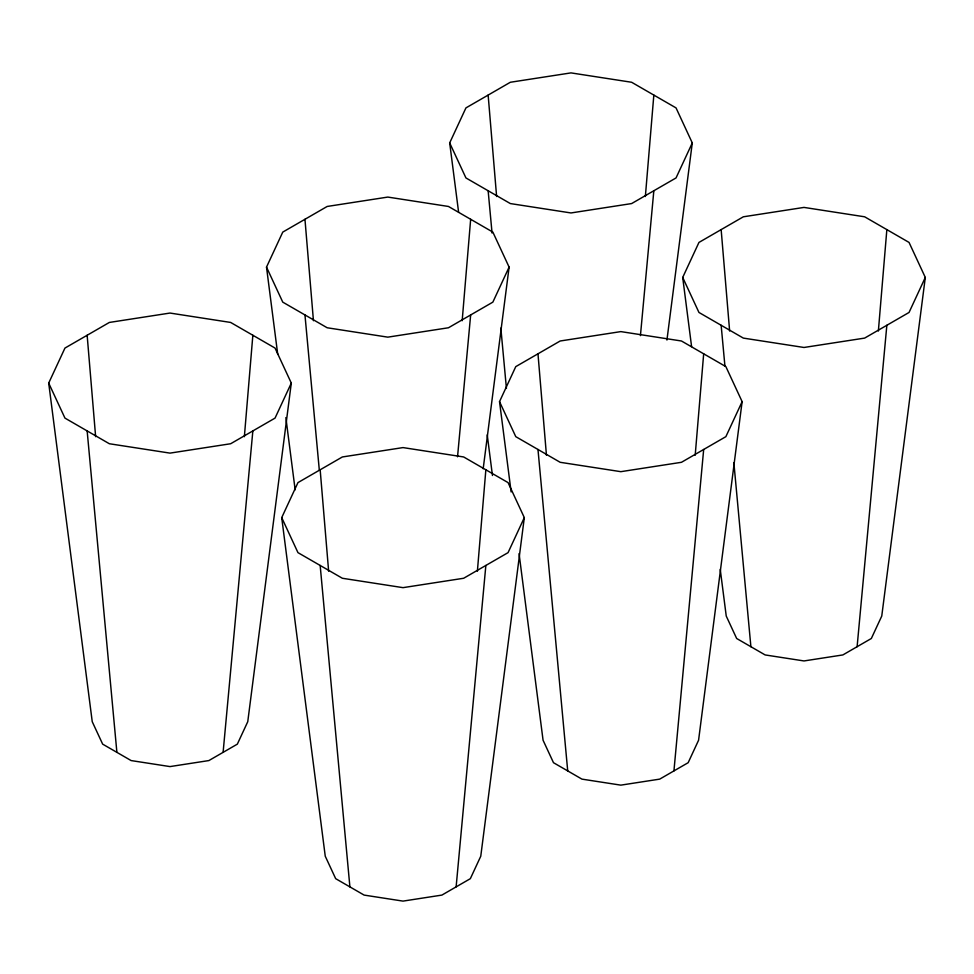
<?xml version="1.0" encoding="UTF-8"?>
<svg xmlns="http://www.w3.org/2000/svg" width="974" height="974" viewBox="0 0 974 974"><rect width="100%" height="100%" fill="white"/><g stroke="black" fill="none" stroke-linecap="round" stroke-linejoin="round"><path stroke-width="1.46" d="M244.364 436.693L252.85 335.263M462.175 320.714L470.661 219.284M477.382 571.214L485.856 469.785M645.36 196.517L653.834 95.087M695.192 455.248L703.678 353.806M878.365 331.05L886.851 229.608M223.107 752.354L252.85 430.922M457.537 456.794L470.661 314.943M456.124 886.888L485.856 565.456M640.429 335.616L653.834 190.746M673.935 770.909L703.678 449.477M857.108 646.712L886.851 325.279M291.299 383.086L247.761 721.697L237.339 744.136L208.874 760.572L170 766.587L131.125 760.572L102.66 744.136L92.238 721.697L48.7 383.086L64.954 348.071L109.356 322.443L170 313.056L230.655 322.443L275.045 348.071L291.299 383.086L275.045 418.102L230.655 443.742L170 453.117L109.356 443.742L64.954 418.102L48.7 383.086M483.177 468.774L509.11 267.12L492.856 232.104L448.466 206.464L387.81 197.077L327.167 206.464L282.764 232.104L266.511 267.12L277.736 354.402M524.316 517.62L480.766 856.219L470.345 878.67L441.892 895.094L403.017 901.108L364.13 895.094L335.677 878.67L325.255 856.219L281.717 517.62L297.959 482.605L342.361 456.964L403.017 447.59L463.661 456.964L508.063 482.605L524.316 517.62L508.063 552.635L463.661 578.264L403.017 587.651L342.361 578.264L297.959 552.635L281.717 517.62M666.934 340.06L692.283 142.922L676.041 107.907L631.639 82.266L570.983 72.892L510.339 82.266L465.937 107.907L449.684 142.922L458.596 212.137M511.131 491.931L499.528 401.641L515.77 366.626L560.172 340.997L620.828 331.61L681.471 340.997L725.874 366.626L742.127 401.641L698.577 740.24L688.168 762.691L659.702 779.127L620.828 785.141L581.941 779.127L553.488 762.691L543.066 740.24L519.069 553.634M691.601 346.671L682.701 277.444L698.955 242.429L743.345 216.8L804 207.413L864.644 216.8L909.046 242.429L925.3 277.444L881.762 616.043L871.34 638.494L842.875 654.93L804 660.944L765.126 654.93L736.661 638.494L726.239 616.043L720.249 569.4M509.11 267.12L492.856 302.135L448.466 327.763L387.81 337.15L327.167 327.763L282.764 302.135L266.511 267.12M692.283 142.922L676.041 177.938L631.639 203.566L570.983 212.953L510.339 203.566L465.937 177.938L449.684 142.922M742.127 401.641L725.874 436.656L681.471 462.297L620.828 471.672L560.172 462.297L515.77 436.656L499.528 401.641M925.3 277.444L909.046 312.459L864.644 338.1L804 347.474L743.345 338.1L698.955 312.459L682.701 277.444M487.231 434.867L492.454 475.507M285.869 417.603L295.159 489.837M721.15 325.279L724.924 366.029M733.86 462.601L750.893 646.712M537.977 449.477L567.72 770.909M488.144 190.746L492.053 233.005M500.843 328.08L506.431 388.443M304.959 314.943L319.338 470.381M320.166 565.456L349.897 886.888M87.149 430.922L116.892 752.354M721.15 229.608L729.636 331.05M537.977 353.806L546.451 455.248M488.144 95.087L496.618 196.517M304.959 219.284L313.445 320.714M320.166 469.785L328.64 571.214M87.149 335.263L95.635 436.693"/></g></svg>
